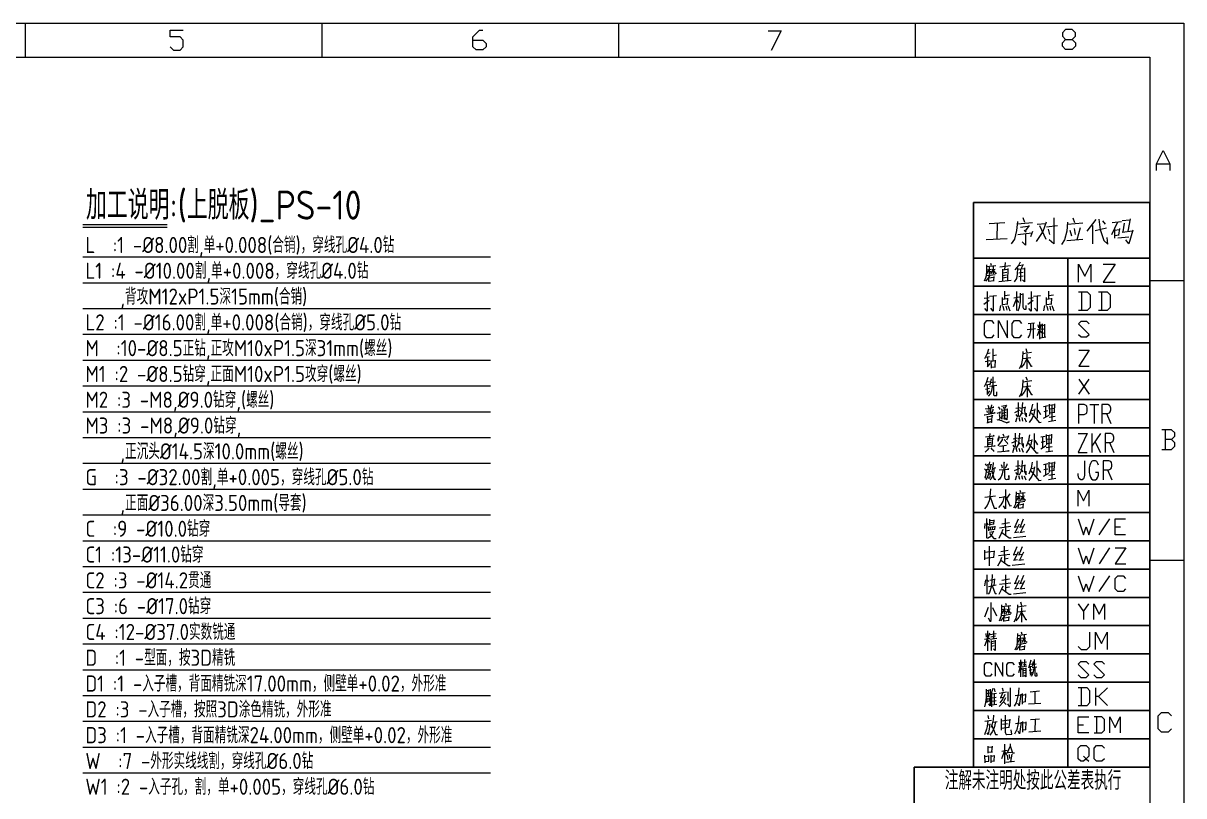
# Model space of a CAD drawing. Header units: millimetres. Extents: x 494 to 18201, y 224 to 11417.
# Drawn here: x 6032 to 7112, y 2687 to 3405 of the extents above; entities that cross this region are included whole.
import ezdxf
from ezdxf.enums import TextEntityAlignment as Align

# ---------------------------------------------------------------- set-up
doc = ezdxf.new("R2010")
doc.units = ezdxf.units.MM
doc.layers.add('DIM', color=7, linetype='Continuous')
doc.styles.add('chinesef_fs', font='txt.shx', dxfattribs={"bigfont": 'gbcbig.shx'})
doc.styles.add('gbenor', font='gbenor.shx', dxfattribs={"bigfont": 'gbcbig.shx'})
doc.styles.add('gbenor_', font='gbenor.shx', dxfattribs={"bigfont": 'gbcbig'})
doc.styles.add('TXT', font='txt.shx', dxfattribs={"width": 0.8, "bigfont": 'ctxt.shx'})

# ---------------------------------------------------------------- blocks, each defined once
blk = doc.blocks.new('*u32')
for p, q in [((0, 0), (0, 101.42)), ((0, 101.42), (31.7, 101.42)), ((31.7, 101.42), (31.7, 0)), ((0, 91.46), (31.7, 91.46)), ((16.96, 91.46), (16.96, 0)), ((0, 86.37), (31.7, 86.37)), ((0, 81.29), (31.7, 81.29)), ((0, 76.21), (31.7, 76.21)), ((0, 71.13), (31.7, 71.13)), ((0, 66.05), (31.7, 66.05)), ((0, 60.97), (31.7, 60.97)), ((0, 55.89), (31.7, 55.89)), ((0, 50.81), (31.7, 50.81)), ((0, 45.73), (31.7, 45.73)), ((0, 40.65), (31.7, 40.65)), ((0, 35.57), (31.7, 35.57)), ((0, 30.49), (31.7, 30.49)), ((0, 25.4), (31.7, 25.4)), ((0, 20.32), (31.7, 20.32)), ((0, 15.24), (31.7, 15.24)), ((0, 10.16), (31.7, 10.16)), ((0, 5.08), (31.7, 5.08)), ((0, 0), (31.7, 0))]:
    blk.add_line(p, q)
at = {"color": 92, "lineweight": 18}
for points in [[(8.84, 98.74), (9.18, 97.9)], [(14.43, 98.69), (14.43, 94.03), (13.61, 94.71)], [(17.84, 98.69), (18.18, 97.85)], [(22, 98.38), (20.37, 96.28)], [(22.55, 98.43), (22.75, 96.54)], [(23.16, 98.11), (23.64, 97.54)], [(26.71, 98.17), (28.07, 98.32)], [(28.14, 98.48), (27.73, 96.28)], [(2.84, 97.64), (5.63, 97.85)], [(4.27, 97.75), (4.2, 94.87)], [(7.88, 98.01), (7.75, 96.39), (7.34, 94.82), (6.79, 93.98)], [(7.88, 97.59), (10.61, 97.85)], [(7.95, 95.71), (10.48, 95.97)], [(9.79, 97.12), (8.43, 96.96)], [(9.11, 96.49), (9.45, 96.18)], [(10, 97.28), (9.32, 96.39)], [(10.61, 96.23), (10.27, 95.29)], [(13.07, 97.9), (12.45, 96.23), (11.29, 94.45)], [(11.43, 97.54), (12.93, 97.64)], [(11.84, 97.28), (13, 94.87)], [(13.14, 97.07), (15.11, 97.28)], [(13.41, 96.65), (13.68, 95.71)], [(16.89, 97.9), (16.75, 96.28), (16.34, 94.71), (15.8, 93.88)], [(16.89, 97.54), (19.62, 97.8)], [(17.3, 96.49), (17.64, 95.45)], [(18.12, 96.75), (18.25, 95.71)], [(18.66, 94.77), (19.21, 96.96)], [(21.39, 97.28), (21.39, 93.98)], [(21.87, 96.39), (23.91, 96.91)], [(22.75, 96.6), (23.44, 94.61), (24.12, 93.93), (24.05, 95.13)], [(25.89, 97.9), (24.8, 95.65)], [(24.94, 97.85), (26.57, 98.01)], [(25.35, 96.75), (25.35, 95.03)], [(25.35, 96.49), (26.23, 96.6)], [(26.23, 96.75), (26.03, 95.55)], [(26.71, 96.13), (28.55, 96.34)], [(27.05, 97.7), (26.85, 96.18)], [(28.62, 96.49), (27.94, 94.03), (27.39, 94.71)], [(2.29, 94.77), (6.04, 94.98)], [(9.32, 95.81), (9.32, 93.77), (8.77, 94.35)], [(16.75, 94.61), (19.62, 94.82)], [(26.16, 95.55), (25.35, 95.45)], [(25.96, 95.08), (27.94, 95.29)], [(2.36, 90.23), (2.32, 88.95), (2.24, 87.99)], [(2.36, 89.91), (4, 90.11)], [(2.84, 89.79), (2.84, 88.51)], [(3.04, 90.55), (3.16, 90.15)], [(3.56, 89.99), (3.56, 88.63)], [(4.71, 89.87), (6.63, 90.11)], [(5.71, 90.66), (5.59, 89.31)], [(8.38, 90.7), (8.06, 90.11), (7.43, 89.31)], [(8.14, 90.11), (8.9, 90.23)], [(8.94, 90.31), (8.54, 89.55)], [(18.9, 87.13), (18.9, 90.38), (19.98, 88.21), (21.06, 90.38), (21.06, 87.13)], [(23.32, 90.37), (25.49, 90.37), (23.32, 87.13), (25.49, 87.13)], [(2.24, 88.03), (1.92, 87.27)], [(2.96, 88.35), (2.56, 87.79), (2.16, 87.31)], [(2.84, 89.43), (2.32, 88.55)], [(2.4, 88.31), (3.92, 88.51)], [(2.48, 89.35), (3.2, 89.47)], [(2.72, 87.87), (3.68, 87.99)], [(2.72, 87.95), (2.72, 87.23)], [(2.84, 89.23), (3.12, 88.99)], [(3.56, 89.39), (3.08, 88.59)], [(3.28, 89.39), (3.88, 89.47)], [(3.56, 89.35), (3.88, 88.75), (4.12, 88.75)], [(3.64, 87.43), (3.72, 88.11)], [(5.19, 89.47), (5.19, 87.31)], [(5.19, 89.31), (6.15, 89.43)], [(5.19, 88.79), (5.99, 88.91)], [(5.19, 88.31), (5.91, 88.43)], [(5.19, 87.87), (5.91, 87.99)], [(6.15, 89.55), (6.11, 87.39)], [(7.91, 89.63), (7.87, 88.55), (7.71, 87.75), (7.31, 87.19)], [(7.91, 89.43), (9.18, 89.59)], [(8.14, 88.79), (8.94, 88.91)], [(8.94, 88.19), (8.14, 88.07)], [(8.5, 87.31), (8.5, 89.47)], [(9.18, 89.67), (9.14, 87.15), (8.78, 87.51)], [(2.72, 87.31), (3.72, 87.43)], [(4.56, 87.23), (6.79, 87.47)], [(1.86, 83.19), (2.82, 83.87)], [(1.94, 84.23), (2.82, 84.35)], [(2.46, 85.46), (2.46, 81.91), (2.06, 82.39)], [(2.9, 84.59), (4.13, 84.71)], [(3.54, 84.59), (3.54, 81.91), (3.1, 82.47)], [(5.17, 84.35), (5.17, 82.95)], [(6.17, 84.15), (5.17, 84.03)], [(5.65, 84.07), (5.65, 85.5)], [(5.65, 84.71), (6.49, 84.83)], [(6.13, 83.23), (6.17, 84.23)], [(7.16, 82.75), (7.8, 84.27)], [(8.24, 84.43), (7.24, 84.27)], [(7.8, 82.03), (7.8, 85.42)], [(8.16, 83.47), (7.8, 84.03)], [(8, 81.95), (8.28, 82.63), (8.44, 83.59), (8.44, 85.14)], [(8.92, 84.95), (8.44, 84.87)], [(9.4, 82.91), (9.4, 82.23), (9.08, 82.23), (8.92, 82.55), (8.92, 85.1)], [(9.76, 83.19), (10.71, 83.87)], [(9.84, 84.23), (10.71, 84.35)], [(10.35, 85.46), (10.35, 81.91), (9.96, 82.39)], [(10.79, 84.59), (12.03, 84.71)], [(11.43, 84.59), (11.43, 81.91), (10.99, 82.47)], [(13.07, 84.35), (13.07, 82.95)], [(14.06, 84.15), (13.07, 84.03)], [(13.55, 84.07), (13.55, 85.5)], [(13.55, 84.71), (14.38, 84.83)], [(14.02, 83.23), (14.06, 84.23)], [(18.85, 82.07), (20.47, 82.07), (21.01, 82.61), (21.01, 84.77), (20.47, 85.31), (18.85, 85.31)], [(19.39, 85.31), (19.39, 82.07)], [(22.49, 82.07), (24.11, 82.07), (24.65, 82.61), (24.65, 84.77), (24.11, 85.31), (22.49, 85.31)], [(23.03, 85.31), (23.03, 82.07)], [(4.85, 82.95), (4.69, 81.95)], [(5.17, 83.11), (6.17, 83.23)], [(5.29, 82.79), (5.45, 82.03)], [(5.81, 82.79), (5.97, 82.07)], [(6.17, 82.91), (6.53, 81.95)], [(12.75, 82.95), (12.59, 81.95)], [(13.07, 83.11), (14.06, 83.23)], [(13.19, 82.79), (13.35, 82.03)], [(13.7, 82.79), (13.86, 82.07)], [(14.06, 82.91), (14.42, 81.95)], [(3.63, 77.63), (3.22, 77.1), (2.38, 77.1), (1.96, 77.63), (1.96, 79.71), (2.38, 80.23), (3.22, 80.23), (3.63, 79.71)], [(4.47, 77.1), (4.47, 80.23), (6.14, 77.1), (6.14, 80.23)], [(8.64, 77.63), (8.22, 77.1), (7.39, 77.1), (6.97, 77.63), (6.97, 79.71), (7.39, 80.23), (8.22, 80.23), (8.64, 79.71)], [(10.27, 79.76), (10.25, 78.45), (10.05, 77.62), (9.75, 77.1)], [(9.83, 79.69), (10.99, 79.83)], [(10.71, 79.76), (10.71, 76.97)], [(11.54, 79.45), (11.68, 78.9)], [(11.87, 79.97), (11.87, 76.9)], [(12.15, 79.52), (11.93, 78.73)], [(12.32, 79.62), (12.32, 77.21)], [(12.32, 79.35), (12.81, 79.45)], [(12.79, 77.28), (12.81, 79.59)], [(18.88, 77.74), (19.35, 77.27), (20.29, 77.27), (20.77, 77.74), (18.88, 79.63), (19.35, 80.11), (20.29, 80.11), (20.77, 79.63)], [(9.67, 78.62), (11.13, 78.8)], [(11.87, 78.62), (11.43, 77.48)], [(11.52, 78.59), (12.23, 78.76)], [(11.87, 78.52), (12.21, 78.04)], [(12.07, 77.14), (13.01, 77.31)], [(12.32, 78.66), (12.65, 78.73)], [(12.32, 77.97), (12.65, 78.04)], [(3.52, 73.01), (3.52, 75.12)], [(9.41, 75.2), (9.61, 74.56)], [(2.69, 75.08), (2.45, 74.28), (1.97, 73.33)], [(2.09, 72.89), (2.93, 73.05)], [(2.13, 73.65), (2.89, 73.77)], [(2.45, 74.28), (3.01, 74.4)], [(2.53, 73.69), (2.53, 71.89), (3.01, 72.49)], [(3.13, 72.93), (3.96, 73.05)], [(3.13, 73.05), (3.17, 71.69)], [(3.52, 73.93), (4.16, 74.04)], [(3.88, 71.93), (3.96, 73.09)], [(8.86, 74.64), (8.78, 73.41), (8.54, 72.21), (8.22, 71.57)], [(10.57, 71.97), (10.45, 71.97), (9.61, 73.41), (9.09, 72.45), (8.58, 71.77)], [(8.86, 74.32), (10.45, 74.52)], [(8.94, 73.41), (10.29, 73.61)], [(9.61, 74.2), (9.61, 71.53)], [(18.92, 74.89), (20.81, 74.89), (18.92, 72.05), (20.81, 72.05)], [(3.17, 71.85), (3.96, 71.93)], [(2.57, 70), (2.26, 69.04), (1.94, 68.32)], [(2.33, 69.2), (2.89, 69.28)], [(3.17, 69.76), (2.93, 68.68)], [(3.05, 69.12), (3.97, 69.24)], [(3.53, 68.52), (3.53, 70.12)], [(8.86, 69.56), (8.78, 68.32), (8.54, 67.12), (8.22, 66.49)], [(8.86, 69.24), (10.46, 69.44)], [(9.42, 70.12), (9.62, 69.48)], [(9.62, 69.12), (9.62, 66.45)], [(18.91, 66.97), (20.81, 69.69)], [(18.91, 69.69), (20.81, 66.97)], [(2.14, 67.92), (2.89, 68.08)], [(2.85, 68.72), (2.26, 68.64)], [(2.45, 66.93), (2.93, 67.6)], [(2.53, 67.08), (2.53, 68.64)], [(3.33, 68.4), (3.21, 67.6), (3.05, 67.12), (2.65, 66.61)], [(4.17, 68.56), (2.89, 68.4)], [(3.61, 68.44), (3.61, 66.85), (3.73, 66.73), (4.21, 66.77), (4.17, 67.4)], [(10.58, 66.89), (10.46, 66.89), (9.62, 68.32), (9.1, 67.36), (8.58, 66.69)], [(8.94, 68.32), (10.3, 68.52)], [(2.56, 65.04), (2.69, 64.69), (2.71, 64.47)], [(3.22, 65.1), (3.24, 64.96), (3.11, 64.53)], [(4.44, 64.74), (4.65, 64.42), (4.7, 64.23)], [(5.06, 64.85), (5.93, 64.99), (5.91, 65.04), (5.57, 64.39), (5.35, 64.61), (5.59, 64.37), (5.63, 64.26)], [(8.03, 65.5), (8.03, 63.19), (7.99, 62.95), (7.67, 63.35)], [(8.79, 65.5), (8.71, 64.19), (8.55, 63.47), (8.23, 62.87)], [(8.47, 64.5), (9.26, 64.66)], [(9.26, 64.74), (9.19, 64.19), (9.23, 63.47), (9.5, 62.91), (9.5, 63.59)], [(10.58, 65.18), (10.38, 64.15), (9.98, 63.07)], [(11.42, 65.42), (11.42, 62.67)], [(12.61, 64.78), (13.41, 64.94)], [(13.01, 62.91), (13.01, 64.86)], [(13.57, 65.22), (13.65, 63.35)], [(13.61, 65.02), (14.53, 65.14)], [(14.09, 65.06), (14.09, 62.27)], [(14.57, 65.26), (14.49, 63.75)], [(18.85, 63.34), (19.88, 63.34), (20.22, 63.51), (20.34, 63.67), (20.45, 64), (20.45, 64.49), (20.34, 64.82), (20.22, 64.98), (19.88, 65.15), (18.85, 65.15), (18.85, 61.71)], [(20.91, 65.15), (22.51, 65.15)], [(21.71, 65.15), (21.71, 61.71)], [(23.09, 63.51), (24.12, 63.51), (24.46, 63.67), (24.58, 63.84), (24.69, 64.16), (24.69, 64.49), (24.58, 64.82), (24.46, 64.98), (24.12, 65.15), (23.09, 65.15), (23.09, 61.71)], [(1.94, 63.31), (1.99, 63.31), (2.05, 63.31), (3.87, 63.66), (3.77, 63.66), (3.6, 63.58)], [(2.14, 64.39), (2.22, 64.34), (2.24, 64.34), (3.02, 64.45), (3.66, 64.64), (3.58, 64.64), (3.43, 64.56)], [(2.31, 64.07), (2.45, 63.8), (2.48, 63.69)], [(2.43, 63.07), (2.43, 63.04), (2.47, 62.88), (2.5, 62.42), (2.52, 61.79), (2.5, 61.93), (3.17, 62.09), (3.26, 61.9), (3.28, 62.01), (3.3, 62.17), (3.34, 63.23), (3.39, 63.12), (3.34, 63.04), (2.47, 62.85)], [(2.52, 62.42), (3.11, 62.58)], [(2.73, 64.42), (2.73, 63.44)], [(3.07, 64.42), (3.05, 63.5)], [(3.45, 64.31), (3.47, 64.12), (3.26, 63.55)], [(4.25, 63.61), (4.85, 63.77), (4.8, 63.82), (4.74, 63.66), (4.65, 63.42), (4.63, 63.31), (4.65, 63.17), (4.7, 63.01), (4.72, 62.82), (4.66, 62.55), (4.63, 62.39)], [(5.04, 64.37), (5.1, 64.07), (5.1, 62.85), (5.1, 62.5), (5.06, 62.69), (5.1, 62.96)], [(5.1, 64.09), (5.44, 64.15), (5.78, 64.2), (6.1, 64.23), (6.07, 64.34), (6.05, 63.5), (6.03, 62.98), (6.01, 62.55), (5.99, 62.36), (5.76, 62.69)], [(5.25, 63.61), (5.86, 63.74)], [(5.25, 63.12), (5.9, 63.28)], [(5.54, 64.12), (5.54, 63.44), (5.55, 62.79), (5.55, 62.77), (5.55, 62.42), (5.52, 62.6), (5.55, 62.93)], [(7.43, 63.71), (8.35, 64.15)], [(7.79, 62.75), (7.55, 61.95)], [(7.63, 64.46), (8.39, 64.62)], [(8.15, 62.83), (8.31, 62.15)], [(8.47, 63.99), (8.91, 63.47)], [(8.67, 62.79), (8.83, 62.15)], [(9.15, 62.75), (9.46, 62.03)], [(11.02, 64.35), (10.82, 63.43), (10.54, 62.71), (9.98, 61.91)], [(10.34, 63.67), (11.78, 61.91), (12.18, 61.95)], [(10.38, 64.07), (10.98, 64.19)], [(11.54, 64.15), (12.06, 63.35)], [(12.61, 62.67), (13.57, 63.23)], [(12.69, 63.87), (13.37, 64.03)], [(13.57, 62.87), (14.65, 63.07)], [(13.65, 63.63), (14.61, 63.75)], [(13.77, 64.38), (14.37, 64.46)], [(23.89, 63.51), (24.69, 61.71)], [(4.23, 62.39), (4.38, 62.42), (4.55, 62.39), (4.8, 62.31), (5.04, 62.25), (5.4, 62.09), (5.73, 61.95), (5.97, 61.82), (6.41, 62.01), (5.97, 61.87), (5.76, 61.93)], [(13.49, 62.11), (14.81, 62.31)], [(2.15, 59.35), (3.72, 59.51), (3.66, 59.54), (3.55, 59.51)], [(2.49, 59.1), (2.51, 58.89), (2.51, 57.53)], [(2.51, 58.94), (3.47, 59.1), (3.41, 59.13), (3.32, 57.61)], [(3.19, 58.7), (2.52, 58.59)], [(2.96, 59.94), (2.96, 59.81), (2.83, 58.97)], [(5.18, 59.05), (5.14, 58.78), (4.93, 58.43), (4.7, 58.13), (4.51, 57.91), (4.36, 57.72)], [(4.53, 59.48), (4.53, 59.29), (4.51, 59.1), (4.48, 58.83), (4.42, 58.59), (4.38, 58.54), (4.42, 58.67), (4.46, 58.86), (4.51, 59.13)], [(4.53, 59.16), (6.33, 59.4), (6.26, 59.48), (6.22, 59.32), (5.95, 58.75)], [(5.29, 59.86), (5.42, 59.59), (5.44, 59.46), (5.39, 59.67)], [(5.54, 58.83), (6.03, 58.26), (6.12, 58.02)], [(6.9, 58.23), (7.82, 58.67)], [(7.1, 58.99), (7.86, 59.15)], [(7.48, 59.97), (7.48, 57.65), (7.44, 57.41), (7.13, 57.81)], [(8.24, 59.97), (8.16, 58.65), (8, 57.93), (7.68, 57.33)], [(7.94, 59.03), (8.74, 59.19)], [(7.94, 58.51), (8.38, 57.99)], [(8.74, 59.27), (8.66, 58.71), (8.7, 57.99), (8.98, 57.43), (8.98, 58.11)], [(10.05, 59.71), (9.86, 58.67), (9.46, 57.59)], [(10.49, 58.87), (10.29, 57.95), (10.01, 57.23), (9.46, 56.43)], [(9.86, 58.59), (10.45, 58.71)], [(10.89, 59.95), (10.89, 57.19)], [(11.01, 58.67), (11.53, 57.87)], [(12.09, 59.31), (12.89, 59.47)], [(12.17, 58.39), (12.85, 58.55)], [(12.49, 57.43), (12.49, 59.39)], [(13.05, 59.75), (13.13, 57.87)], [(13.09, 59.55), (14, 59.67)], [(13.25, 58.91), (13.84, 58.99)], [(13.56, 59.59), (13.56, 56.79)], [(14.04, 59.79), (13.96, 58.27)], [(18.83, 59.94), (20.44, 59.94), (18.83, 56.5), (20.44, 56.5)], [(21.24, 59.94), (21.24, 56.5)], [(22.84, 59.94), (21.24, 57.64)], [(21.81, 58.46), (22.84, 56.5)], [(23.64, 58.3), (24.68, 58.3), (25.02, 58.46), (25.13, 58.63), (25.25, 58.95), (25.25, 59.28), (25.13, 59.61), (25.02, 59.77), (24.68, 59.94), (23.64, 59.94), (23.64, 56.5)], [(1.99, 57.51), (3.89, 57.7), (3.83, 57.72), (3.7, 57.67)], [(2.73, 57.37), (2.71, 57.26), (2.69, 57.24), (2.47, 56.96), (2.3, 56.77), (2.11, 56.59)], [(3.17, 57.99), (2.51, 57.89)], [(2.52, 58.21), (3.17, 58.35)], [(3.13, 57.34), (3.32, 57.13), (3.47, 56.99), (3.57, 56.86), (3.62, 56.72)], [(4.32, 56.64), (6.39, 56.8), (6.3, 56.83), (5.97, 56.77)], [(4.7, 57.67), (5.94, 57.83)], [(5.29, 57.72), (5.33, 57.53), (5.33, 56.75)], [(7.26, 57.27), (7.02, 56.47)], [(7.62, 57.35), (7.78, 56.67)], [(8.14, 57.31), (8.3, 56.67)], [(8.62, 57.27), (8.94, 56.55)], [(9.82, 58.19), (11.25, 56.43), (11.65, 56.47)], [(12.09, 57.19), (13.05, 57.75)], [(12.97, 56.63), (14.28, 56.83)], [(13.05, 57.39), (14.12, 57.59)], [(13.13, 58.15), (14.08, 58.27)], [(24.45, 58.3), (25.25, 56.5)], [(2.07, 54.48), (2.22, 54.29), (2.3, 54.24), (2.31, 54.1)], [(2.54, 54.46), (2.6, 54.27), (2.6, 53.83), (2.6, 53.34), (2.6, 53.48), (3.11, 53.59), (3.07, 53.59), (3.17, 54.4), (3.19, 54.32), (2.62, 54.21)], [(2.88, 54.83), (2.88, 54.75), (2.77, 54.27)], [(3.51, 54.73), (3.53, 54.59), (3.51, 54.48), (3.41, 53.81), (3.34, 53.48), (3.28, 53.21), (3.22, 53.02), (3.2, 52.94)], [(4.95, 54.37), (5.1, 54.05), (5.12, 53.91), (5.14, 53.75)], [(5.46, 54.86), (5.52, 54.73), (5.5, 54.78), (5.48, 54.67), (5.46, 53.45)], [(5.97, 54.48), (5.97, 54.32), (5.71, 53.64)], [(7.99, 55.08), (7.99, 52.76), (7.95, 52.53), (7.63, 52.92)], [(8.75, 55.08), (8.67, 53.76), (8.51, 53.04), (8.19, 52.45)], [(8.43, 54.08), (9.22, 54.24)], [(9.22, 54.32), (9.14, 53.76), (9.18, 53.04), (9.46, 52.49), (9.46, 53.16)], [(10.54, 54.76), (10.34, 53.72), (9.94, 52.64)], [(11.38, 55), (11.38, 52.25)], [(12.57, 54.36), (13.37, 54.52)], [(12.97, 52.49), (12.97, 54.44)], [(13.53, 54.8), (13.61, 52.92)], [(13.57, 54.6), (14.49, 54.72)], [(14.05, 54.64), (14.05, 51.85)], [(14.53, 54.84), (14.45, 53.32)], [(19.97, 55.04), (19.97, 52.42), (19.85, 51.93), (19.74, 51.76), (19.51, 51.6), (19.28, 51.6), (19.05, 51.76), (18.93, 51.93), (18.82, 52.42), (18.82, 52.75)], [(22.49, 54.22), (22.37, 54.55), (22.14, 54.88), (21.91, 55.04), (21.46, 55.04), (21.23, 54.88), (21, 54.55), (20.88, 54.22), (20.77, 53.73), (20.77, 52.91), (20.88, 52.42), (21, 52.09), (21.23, 51.76), (21.46, 51.6), (21.91, 51.6), (22.14, 51.76), (22.37, 52.09), (22.49, 52.42), (22.49, 52.91), (21.91, 52.91)], [(23.29, 53.4), (24.32, 53.4), (24.66, 53.57), (24.78, 53.73), (24.89, 54.06), (24.89, 54.38), (24.78, 54.71), (24.66, 54.88), (24.32, 55.04), (23.29, 55.04), (23.29, 51.6)], [(1.97, 52.18), (2.14, 51.91), (2.39, 53.53)], [(1.99, 53.59), (2.12, 53.45), (2.16, 53.37), (2.18, 53.29)], [(2.73, 52.99), (2.75, 52.86), (2.73, 52.86), (2.64, 52.48), (2.52, 52.15), (2.39, 51.91), (2.3, 51.75), (2.2, 51.64)], [(2.45, 52.97), (3.11, 53.13)], [(2.62, 53.86), (2.96, 53.94)], [(2.69, 52.61), (2.73, 52.61), (3.09, 52.72), (3.05, 52.78), (3, 52.51), (2.94, 52.18), (2.9, 51.99), (2.84, 51.88), (2.81, 51.83), (2.66, 52.02), (2.83, 51.85)], [(2.81, 53.34), (2.84, 53.24), (2.83, 53.07)], [(3.66, 53.59), (3.68, 53.51), (3.64, 53.16), (3.58, 52.88), (3.51, 52.61), (3.43, 52.37), (3.34, 52.13), (3.2, 51.88), (3.07, 51.69), (2.94, 51.58)], [(3.32, 53.26), (3.49, 52.48), (3.72, 51.75), (4.02, 51.69), (3.72, 51.8), (3.64, 51.99)], [(3.39, 53.59), (3.94, 53.75), (3.87, 53.78), (3.72, 53.7)], [(5.25, 53.4), (5.25, 53.29), (5.14, 52.69), (5.02, 52.32), (4.91, 52.1), (4.78, 51.91), (4.65, 51.75), (4.42, 51.56)], [(4.61, 53.4), (6.33, 53.51), (6.26, 53.56), (6.09, 53.51)], [(5.59, 53.37), (5.59, 53.13), (5.59, 52.1), (5.61, 51.85), (5.67, 51.77), (5.78, 51.72), (5.91, 51.69), (6.14, 51.72), (6.39, 51.75), (6.33, 52.37), (6.35, 51.75)], [(7.39, 53.28), (8.31, 53.72)], [(7.75, 52.33), (7.51, 51.53)], [(7.59, 54.04), (8.35, 54.2)], [(8.11, 52.41), (8.27, 51.73)], [(8.43, 53.56), (8.87, 53.04)], [(8.63, 52.37), (8.79, 51.73)], [(9.1, 52.33), (9.42, 51.61)], [(10.98, 53.92), (10.78, 53), (10.5, 52.29), (9.94, 51.49)], [(10.3, 53.24), (11.74, 51.49), (12.14, 51.53)], [(10.34, 53.64), (10.94, 53.76)], [(11.5, 53.72), (12.02, 52.92)], [(12.57, 52.25), (13.53, 52.8)], [(12.65, 53.44), (13.33, 53.6)], [(13.53, 52.45), (14.61, 52.64)], [(13.61, 53.2), (14.57, 53.32)], [(13.73, 53.96), (14.33, 54.04)], [(24.09, 53.4), (24.89, 51.6)], [(13.45, 51.69), (14.77, 51.89)], [(3.03, 49.97), (2.95, 48.54), (2.79, 47.82), (2.47, 47.02), (1.95, 46.38)], [(3.98, 48.66), (2.03, 48.42)], [(2.99, 48.54), (3.7, 46.54), (4.18, 46.54)], [(5.54, 48.66), (5.26, 47.7), (4.9, 47.1), (4.5, 46.62)], [(4.62, 48.42), (5.5, 48.54)], [(5.74, 49.89), (5.74, 46.38), (5.42, 46.94)], [(5.74, 48.66), (6.5, 46.94), (6.85, 46.98)], [(6.5, 49.1), (5.94, 48.26)], [(7.65, 49.46), (7.61, 48.18), (7.53, 47.22)], [(8.13, 48.66), (7.61, 47.78)], [(7.65, 49.14), (9.29, 49.34)], [(7.77, 48.58), (8.49, 48.7)], [(8.13, 49.02), (8.13, 47.74)], [(8.13, 48.46), (8.41, 48.22)], [(8.33, 49.77), (8.45, 49.38)], [(8.85, 48.62), (8.37, 47.82)], [(8.57, 48.62), (9.17, 48.7)], [(8.85, 49.22), (8.85, 47.86)], [(8.85, 48.58), (9.17, 47.98), (9.41, 47.98)], [(18.83, 46.89), (18.83, 49.73), (19.77, 47.84), (20.72, 49.73), (20.72, 46.89)], [(7.53, 47.26), (7.21, 46.5)], [(8.25, 47.58), (7.85, 47.02), (7.45, 46.54)], [(7.69, 47.54), (9.21, 47.74)], [(8.01, 47.1), (8.97, 47.22)], [(8.01, 47.18), (8.01, 46.46)], [(8.01, 46.54), (9.01, 46.66)], [(8.93, 46.66), (9.01, 47.34)], [(2.33, 44.64), (2.33, 41.13)], [(2.33, 43.89), (2.61, 43.49)], [(2.85, 44.52), (2.85, 43.41)], [(2.85, 44.28), (3.61, 44.36)], [(2.85, 43.89), (3.41, 43.97)], [(3.65, 44.44), (3.57, 43.61)], [(5.09, 43.69), (6.44, 43.93)], [(5.72, 44.68), (5.72, 43.13)], [(8, 44.52), (7.4, 43.13)], [(8.95, 44.52), (8.36, 43.13)], [(18.83, 44.58), (19.77, 41.74), (20.25, 43.16), (20.72, 41.74), (21.67, 44.58)], [(22.61, 41.74), (24.5, 44.58)], [(27.34, 41.74), (25.45, 41.74), (25.45, 44.58), (27.34, 44.58)], [(2.05, 43.73), (1.97, 42.85)], [(3.61, 42.37), (3.09, 41.45), (2.53, 41.05)], [(2.73, 42.45), (2.69, 43.21)], [(2.69, 43.09), (3.77, 43.21)], [(3.81, 42.65), (2.73, 42.53)], [(3.65, 43.61), (2.85, 43.53)], [(2.85, 42.21), (3.57, 42.29)], [(2.85, 41.97), (3.65, 41.09), (4.05, 41.09)], [(3.05, 42.61), (3.05, 43.13)], [(3.41, 43.13), (3.37, 42.65)], [(3.81, 43.29), (3.77, 42.65)], [(5.25, 42.65), (4.97, 41.93), (4.53, 41.09)], [(4.69, 42.97), (6.72, 43.25)], [(5.09, 42.13), (6.4, 41.17), (6.76, 41.17)], [(5.76, 43.05), (5.76, 41.69)], [(5.76, 42.41), (6.44, 42.53)], [(7.32, 43.09), (7.96, 43.21)], [(7.36, 42.13), (8.12, 42.25)], [(8.2, 43.65), (7.48, 42.17)], [(8.28, 43.09), (8.91, 43.21)], [(8.32, 42.13), (9.19, 42.29)], [(9.15, 43.61), (8.44, 42.17)], [(25.45, 43.16), (26.39, 43.16)], [(2.82, 39.7), (2.82, 36.15)], [(5.53, 39.7), (5.53, 38.15)], [(7.16, 41.25), (9.39, 41.49)], [(1.98, 38.98), (1.98, 37.23)], [(1.98, 38.58), (3.66, 38.78)], [(3.66, 37.67), (1.98, 37.47)], [(3.7, 38.86), (3.58, 37.67)], [(5.05, 37.67), (4.77, 36.95), (4.33, 36.11)], [(4.49, 37.99), (6.53, 38.27)], [(4.89, 38.7), (6.25, 38.94)], [(5.57, 38.07), (5.57, 36.71)], [(5.57, 37.43), (6.25, 37.55)], [(7.13, 38.11), (7.76, 38.23)], [(7.8, 39.54), (7.21, 38.15)], [(8, 38.66), (7.29, 37.19)], [(8.08, 38.11), (8.72, 38.23)], [(8.76, 39.54), (8.16, 38.15)], [(8.96, 38.62), (8.24, 37.19)], [(18.84, 39.37), (19.79, 36.53), (20.26, 37.95), (20.73, 36.53), (21.68, 39.37)], [(22.63, 36.53), (24.52, 39.37)], [(25.46, 39.37), (27.35, 39.37), (25.46, 36.53), (27.35, 36.53)], [(4.89, 37.15), (6.21, 36.19), (6.57, 36.19)], [(6.97, 36.27), (9.2, 36.51)], [(7.17, 37.15), (7.92, 37.27)], [(8.12, 37.15), (9, 37.31)], [(2.15, 33.64), (1.95, 32.56)], [(2.39, 34.56), (2.39, 31.05)], [(2.75, 33.36), (2.39, 33.72)], [(3.35, 34.6), (3.31, 33.28), (3.19, 32.32), (2.87, 31.37), (2.63, 31.05)], [(3.82, 33.68), (2.91, 33.52)], [(3.7, 32.64), (3.82, 33.8)], [(5.1, 33.56), (6.46, 33.8)], [(5.74, 34.56), (5.74, 33)], [(8.01, 34.4), (7.41, 33)], [(8.21, 33.52), (7.49, 32.05)], [(8.97, 34.4), (8.37, 33)], [(9.17, 33.48), (8.45, 32.05)], [(18.83, 34.35), (19.78, 31.51), (20.25, 32.93), (20.72, 31.51), (21.67, 34.35)], [(22.61, 31.51), (24.5, 34.35)], [(27.34, 31.99), (26.87, 31.51), (25.92, 31.51), (25.45, 31.99), (25.45, 33.88), (25.92, 34.35), (26.87, 34.35), (27.34, 33.88)], [(2.67, 32.44), (4.1, 32.72)], [(3.35, 32.56), (3.9, 31.17), (4.14, 31.17)], [(5.26, 32.52), (4.98, 31.81), (4.54, 30.97)], [(4.7, 32.84), (6.73, 33.12)], [(5.1, 32.01), (6.42, 31.05), (6.77, 31.05)], [(5.78, 32.92), (5.78, 31.57)], [(5.78, 32.28), (6.46, 32.4)], [(7.17, 31.13), (9.41, 31.37)], [(7.33, 32.96), (7.97, 33.08)], [(7.37, 32.01), (8.13, 32.12)], [(8.29, 32.96), (8.93, 33.08)], [(8.33, 32.01), (9.21, 32.16)], [(3.11, 29.59), (3.11, 26.48), (3.07, 26.08), (2.67, 26.72)], [(5.74, 29.47), (5.86, 29.08)], [(8.45, 29.67), (8.65, 29.04)], [(18.81, 29.34), (19.76, 27.92), (19.76, 26.5)], [(19.76, 27.92), (20.7, 29.34)], [(21.65, 26.5), (21.65, 29.34), (22.59, 27.45), (23.54, 29.34), (23.54, 26.5)], [(2.63, 28.64), (1.95, 26.92)], [(3.43, 28.64), (4.11, 27.16)], [(5.66, 27.28), (5.26, 26.72), (4.86, 26.24)], [(5.06, 29.16), (5.02, 27.88), (4.94, 26.92)], [(5.54, 28.36), (5.02, 27.48)], [(5.06, 28.84), (6.7, 29.04)], [(5.1, 27.24), (6.62, 27.44)], [(5.18, 28.28), (5.9, 28.4)], [(5.54, 28.72), (5.54, 27.44)], [(5.54, 28.16), (5.82, 27.92)], [(6.26, 28.32), (5.78, 27.52)], [(5.98, 28.32), (6.58, 28.4)], [(6.26, 28.92), (6.26, 27.56)], [(6.26, 28.28), (6.58, 27.68), (6.82, 27.68)], [(7.9, 29.12), (7.82, 27.88), (7.58, 26.68), (7.26, 26.04)], [(9.61, 26.44), (9.49, 26.44), (8.65, 27.88), (8.14, 26.92), (7.62, 26.24)], [(7.9, 28.8), (9.49, 29)], [(7.98, 27.88), (9.33, 28.08)], [(8.65, 28.68), (8.65, 26)], [(4.94, 26.96), (4.63, 26.2)], [(5.42, 26.8), (6.38, 26.92)], [(5.42, 26.88), (5.42, 26.16)], [(5.42, 26.24), (6.42, 26.36)], [(6.34, 26.36), (6.42, 27.04)], [(1.97, 22.97), (2.93, 23.17)], [(2.45, 22.97), (1.97, 21.74)], [(2.21, 23.97), (2.29, 23.33)], [(2.53, 24.45), (2.53, 20.9)], [(2.89, 24.05), (2.65, 23.21)], [(2.93, 22.97), (4.21, 23.17)], [(3.01, 23.81), (4.05, 24.01)], [(3.13, 23.41), (3.97, 23.57)], [(3.57, 24.49), (3.57, 23.13)], [(7.89, 23.97), (7.85, 22.7), (7.77, 21.74)], [(8.36, 23.17), (7.85, 22.3)], [(7.89, 23.65), (9.52, 23.85)], [(8.01, 23.09), (8.72, 23.21)], [(8.36, 23.53), (8.36, 22.26)], [(8.36, 22.97), (8.64, 22.74)], [(8.56, 24.29), (8.68, 23.89)], [(9.08, 23.13), (8.6, 22.34)], [(8.8, 23.13), (9.4, 23.21)], [(9.08, 23.73), (9.08, 22.38)], [(9.08, 23.09), (9.4, 22.5), (9.64, 22.5)], [(18.82, 21.65), (19.35, 21.13), (20.39, 21.13), (20.91, 21.65), (20.91, 24.26)], [(21.95, 21.13), (21.95, 24.26), (22.99, 22.18), (24.04, 24.26), (24.04, 21.13)], [(2.61, 22.86), (2.89, 22.42)], [(3.17, 22.74), (3.17, 20.94)], [(3.17, 22.58), (3.89, 22.7)], [(3.17, 22.22), (3.73, 22.3)], [(3.17, 21.74), (3.73, 21.82)], [(3.89, 22.82), (3.89, 20.94), (3.57, 21.26)], [(7.77, 21.78), (7.45, 21.02)], [(8.48, 22.1), (8.09, 21.54), (7.69, 21.06)], [(7.93, 22.06), (9.44, 22.26)], [(8.24, 21.62), (9.2, 21.74)], [(8.24, 21.7), (8.24, 20.98)], [(8.24, 21.06), (9.24, 21.18)], [(9.16, 21.18), (9.24, 21.86)], [(3.3, 16.72), (2.97, 16.3), (2.3, 16.3), (1.97, 16.72), (1.97, 18.39), (2.3, 18.81), (2.97, 18.81), (3.3, 18.39)], [(3.97, 16.3), (3.97, 18.81), (5.3, 16.3), (5.3, 18.81)], [(7.31, 16.72), (6.97, 16.3), (6.31, 16.3), (5.97, 16.72), (5.97, 18.39), (6.31, 18.81), (6.97, 18.81), (7.31, 18.39)], [(8.23, 18.85), (8.28, 18.3)], [(8.45, 19.26), (8.45, 16.19)], [(8.7, 18.92), (8.53, 18.19)], [(8.78, 18.71), (9.5, 18.88)], [(9.17, 19.3), (9.17, 18.12)], [(10.3, 19.19), (10.08, 18.36), (9.86, 17.74)], [(10.71, 18.99), (10.55, 18.05)], [(10.96, 17.92), (10.96, 19.3)], [(18.82, 16.58), (19.29, 16.11), (20.23, 16.11), (20.71, 16.58), (18.82, 18.48), (19.29, 18.95), (20.23, 18.95), (20.71, 18.48)], [(21.65, 16.58), (22.13, 16.11), (23.07, 16.11), (23.54, 16.58), (21.65, 18.48), (22.13, 18.95), (23.07, 18.95), (23.54, 18.48)], [(8.06, 17.98), (8.73, 18.16)], [(8.4, 17.98), (8.06, 16.91)], [(8.51, 17.88), (8.7, 17.5)], [(8.73, 17.98), (9.61, 18.16)], [(8.86, 18.36), (9.44, 18.5)], [(8.89, 17.78), (8.89, 16.22)], [(8.89, 17.64), (9.39, 17.74)], [(8.89, 17.33), (9.28, 17.4)], [(8.89, 16.91), (9.28, 16.98)], [(9.39, 17.85), (9.39, 16.22), (9.17, 16.5)], [(10, 17.4), (10.52, 17.54)], [(10.49, 18.09), (10.08, 18.02)], [(10.13, 18.5), (10.52, 18.57)], [(10.22, 16.53), (10.55, 17.12)], [(10.27, 16.67), (10.27, 18.02)], [(10.82, 17.81), (10.74, 17.12), (10.63, 16.71), (10.35, 16.26)], [(11.4, 17.95), (10.52, 17.81)], [(10.63, 18.43), (11.27, 18.54)], [(11.02, 17.85), (11.02, 16.47), (11.1, 16.36), (11.43, 16.4), (11.4, 16.95)], [(2.27, 14.01), (2.27, 12.54), (2.15, 11.58), (1.99, 10.82)], [(2.27, 13.73), (2.99, 13.85)], [(2.91, 13.25), (2.31, 13.13)], [(2.39, 12.66), (2.87, 12.74)], [(2.63, 13.77), (2.63, 12.7)], [(2.99, 13.97), (2.99, 10.98), (2.75, 11.38)], [(3.46, 14.13), (3.03, 12.93)], [(3.22, 13.49), (3.22, 10.82)], [(3.3, 13.13), (4.14, 13.25)], [(3.38, 12.46), (4.06, 12.58)], [(3.7, 14.13), (3.82, 13.53)], [(3.74, 13.17), (3.74, 11.26)], [(4.62, 13.29), (5.94, 13.49)], [(5.62, 13.01), (5.26, 12.26), (4.74, 11.54)], [(4.78, 12.42), (5.34, 12.54)], [(5.3, 13.37), (4.86, 12.46)], [(5.18, 14.21), (5.34, 13.61)], [(6.57, 14.25), (6.57, 11.14), (6.53, 10.82), (6.18, 11.38)], [(6.18, 13.49), (6.18, 11.86)], [(7.49, 12.86), (8.49, 12.97)], [(7.97, 12.82), (7.69, 11.54)], [(8.53, 13.09), (8.21, 10.98), (7.97, 11.46)], [(8.13, 14.21), (8.01, 12.78)], [(8.77, 13.21), (8.77, 11.3)], [(8.77, 12.93), (9.33, 13.01)], [(9.37, 13.13), (9.29, 11.7)], [(10.2, 13.53), (11.84, 13.69)], [(11.04, 13.61), (11, 11.42)], [(18.84, 11.08), (20.41, 11.08), (20.93, 11.6), (20.93, 13.69), (20.41, 14.21), (18.84, 14.21)], [(19.37, 14.21), (19.37, 11.08)], [(21.97, 11.08), (21.97, 14.21)], [(24.06, 14.21), (22.49, 12.65), (21.97, 12.65)], [(22.49, 12.65), (24.06, 11.08)], [(2.39, 12.42), (2.39, 11.58)], [(2.39, 12.26), (2.83, 12.34)], [(2.87, 11.82), (2.39, 11.74)], [(2.83, 12.42), (2.79, 11.82)], [(3.27, 11.18), (4.22, 11.3)], [(3.38, 11.86), (4.06, 11.94)], [(5.74, 12.46), (5.42, 11.74), (4.62, 10.86)], [(5.42, 11.7), (5.86, 11.22)], [(7.65, 11.54), (7.33, 10.94)], [(9.37, 11.7), (8.77, 11.62)], [(9.88, 11.34), (12.08, 11.5)], [(2.03, 8.24), (3.22, 8.4)], [(2.59, 9.28), (2.7, 8.64)], [(3.62, 9.32), (3.54, 8.48), (3.38, 7.76), (3.18, 7.13)], [(4.98, 8.68), (4.98, 6.61)], [(4.98, 8.32), (6.49, 8.48)], [(5.7, 9.32), (5.7, 6.25), (5.74, 6.09), (5.82, 5.97), (6.01, 5.85), (6.89, 5.89), (6.77, 6.69)], [(6.53, 8.6), (6.33, 7.09)], [(8.17, 9.2), (8.05, 7.76)], [(10.24, 8.52), (11.88, 8.68)], [(11.08, 8.6), (11.04, 6.41)], [(20.71, 6.16), (18.82, 6.16), (18.82, 9), (20.71, 9)], [(21.66, 6.16), (23.08, 6.16), (23.55, 6.63), (23.55, 8.53), (23.08, 9), (21.66, 9)], [(22.13, 9), (22.13, 6.16)], [(24.49, 6.16), (24.49, 9), (25.44, 7.11), (26.38, 9), (26.38, 6.16)], [(2.59, 8.32), (2.47, 7.29), (2.35, 6.81), (1.99, 5.81)], [(2.94, 7.76), (2.82, 6.81), (2.66, 5.85), (2.43, 6.17)], [(2.51, 7.57), (2.94, 7.65)], [(3.94, 8.12), (3.7, 7.05), (3.38, 6.33), (2.94, 5.73)], [(3.3, 7.49), (3.94, 5.85), (4.3, 5.85)], [(3.46, 8.04), (4.26, 8.2)], [(6.41, 7.09), (4.98, 6.93)], [(5.22, 7.68), (6.13, 7.8)], [(7.69, 6.53), (7.37, 5.93)], [(7.53, 7.84), (8.53, 7.96)], [(8.01, 7.8), (7.73, 6.53)], [(8.57, 8.08), (8.25, 5.97), (8.01, 6.45)], [(8.81, 8.2), (8.81, 6.29)], [(8.81, 7.92), (9.36, 8)], [(9.4, 6.69), (8.81, 6.61)], [(9.4, 8.12), (9.32, 6.69)], [(9.92, 6.33), (12.12, 6.49)], [(18.82, 7.58), (19.77, 7.58)], [(2.08, 0.76), (2.04, 2.12)], [(2.56, 3.76), (2.56, 2.52)], [(2.56, 3.56), (3.36, 3.64)], [(2.56, 2.68), (3.4, 2.76)], [(3.12, 2.12), (3.12, 0.76)], [(3.32, 2.76), (3.4, 3.76)], [(5.6, 2.92), (5.04, 1.48)], [(5.12, 2.84), (6.08, 3)], [(5.6, 4.12), (5.6, 0.56)], [(5.6, 2.72), (5.92, 2.2)], [(6.56, 3.76), (6, 2.44)], [(6.04, 2.12), (6.16, 1.28)], [(6.24, 2.6), (6.8, 2.68)], [(6.4, 2.28), (6.48, 1.56)], [(6.56, 4.16), (6.56, 3.8), (7.03, 2.56), (7.35, 2.56)], [(6.91, 2.32), (6.64, 1)], [(19.77, 1.97), (20.24, 1.5), (19.77, 1.03), (19.3, 1.03), (18.82, 1.5), (18.82, 3.39), (19.3, 3.87), (20.24, 3.87), (20.71, 3.39), (20.71, 1.97), (20.24, 1.5), (20.71, 1.03)], [(23.55, 1.5), (23.08, 1.03), (22.13, 1.03), (21.66, 1.5), (21.66, 3.39), (22.13, 3.87), (23.08, 3.87), (23.55, 3.39)], [(2.08, 1.92), (2.72, 2)], [(2.08, 1), (2.76, 1.08)], [(2.72, 2.08), (2.68, 1.08)], [(3.76, 2), (3.16, 1.92)], [(3.16, 1.04), (3.8, 1.12)], [(3.72, 1.12), (3.8, 2.08)], [(5.84, 0.88), (7.35, 1.04)]]:
    blk.add_lwpolyline(points, dxfattribs=at)
blk = doc.blocks.new('U9')
at = {"color": 254, "lineweight": 18}
for p, q in [((-1705.29, 0), (0, 0)), ((-852.65, 0), (-852.65, -24.96)), ((-634.29, 0), (-634.29, -24.96)), ((-415.93, 0), (-415.93, -24.96)), ((-197.56, 0), (-197.56, -24.96)), ((0, 0), (0, -1202.02)), ((-1680.34, -24.96), (-24.96, -24.96)), ((-24.96, -24.96), (-24.96, -1177.07)), ((-24.96, -189.25), (0, -189.25)), ((-24.96, -395.13), (0, -395.13))]:
    blk.add_line(p, q, dxfattribs=at)
at = {"color": 254}
for p, q in [((-198.37, -547.22), (-198.37, -590.17)), ((-198.37, -547.22), (-147.67, -547.22)), ((-147.67, -547.22), (-24.96, -547.22))]:
    blk.add_line(p, q, dxfattribs=at)
at = {"color": 92, "lineweight": 18}
for points in [[(-745.96, -17.36), (-743.54, -19.79), (-738.69, -19.79), (-736.26, -17.36), (-736.26, -12.51), (-738.69, -10.08), (-745.96, -10.08), (-745.96, -5.23), (-736.26, -5.23)], [(-523.19, -12.42), (-515.92, -12.42), (-513.5, -14.84), (-513.5, -17.27), (-515.92, -19.69), (-520.77, -19.69), (-523.19, -17.27), (-523.19, -9.99), (-518.34, -5.14), (-515.92, -5.14)], [(-305.97, -5.6), (-296.27, -5.6), (-303.54, -20.16)], [(-82.08, -12.01), (-79.66, -14.44), (-79.66, -16.86), (-82.08, -19.29), (-86.93, -19.29), (-89.35, -16.86), (-89.35, -14.44), (-86.93, -12.01), (-82.08, -12.01), (-79.66, -9.59), (-79.66, -7.16), (-82.08, -4.73), (-86.93, -4.73), (-89.35, -7.16), (-89.35, -9.59), (-86.93, -12.01)], [(-20.07, -108.32), (-20.07, -103.47), (-15.22, -93.76), (-10.37, -103.47), (-10.37, -108.32)], [(-20.07, -103.47), (-10.37, -103.47)], [(-8.95, -306.31), (-6.53, -303.88), (-6.53, -301.46), (-8.95, -299.03), (-16.22, -299.03)], [(-16.22, -313.59), (-8.95, -313.59), (-6.53, -311.16), (-6.53, -308.73), (-8.95, -306.31), (-13.8, -306.31)], [(-13.8, -299.03), (-13.8, -313.59)], [(-9.06, -519.18), (-11.49, -521.61), (-16.34, -521.61), (-18.76, -519.18), (-18.76, -509.48), (-16.34, -507.05), (-11.49, -507.05), (-9.06, -509.48)]]:
    blk.add_lwpolyline(points, dxfattribs=at)
at = {"xscale": 4.094576381590672, "yscale": 4.094576381590672, "zscale": 4.094576381590672}
blk.add_blockref('*u32', (-154.75, -547.22), dxfattribs=at)
at = {"color": 92, "style": 'chinesef_fs'}
blk.add_text('注解未注明处按此公差表执行', height=13.8812, dxfattribs=at).set_placement((-175.88, -564.02))
at = {"lineweight": 18, "style": 'gbenor_'}
blk.add_attdef('文档路径', (-272.46, -941.27), '', height=11.97, dxfattribs=at)
at = {"lineweight": 20, "style": 'TXT'}
for tag, height, p in [('18-**-**', 11.02, (-447.23, -1029.37)), ('客户名称', 10.87, (-531.85, -1111.72, 0)), ('料厚:', 10.87, (-531.73, -1139.24, 0))]:
    blk.add_attdef(tag, text='', height=height, dxfattribs=at).set_placement(p, align=Align.MIDDLE)
for tag, p, height in [('88888', (-457.83, -1062.2), 10.02), ('材质:', (-565.48, -1088.8, 0), 10.87), ('核准', (-445.4, -1116.08, 0), 10.87), ('设计', (-445.79, -1142.51, 0), 10.87), ('绘图', (-446.15, -1168.95, 0), 10.87)]:
    blk.add_attdef(tag, p, '', height=height, dxfattribs=at)
for tag, p, height, width in [('3', (-199.16, -1062.58), 10.67, 0.7), ('4', (-199.16, -1089.19), 10.67, 0.7), ('核准日期', (-329.67, -1118.33, 0), 10.87, 0.68), ('设计日期', (-329.67, -1145.11, 0), 10.87, 0.68), ('1', (-187.58, -1144.16), 9.85, 0.7), ('绘图日期', (-329.78, -1170.73, 0), 10.87, 0.68), ('2', (-198.99, -1168.84), 9.85, 0.7)]:
    blk.add_attdef(tag, p, '', height=height, dxfattribs=dict(at, width=width))

msp = doc.modelspace()

# ---------------------------------------------------------------- linework, layer by layer
at = {"layer": 'DIM', "color": 8, "linetype": 'Continuous', "lineweight": 18}
for p, q in [((6087.82204, 3217.88865), (6166.06804, 3217.88865)), ((6087.82204, 3215.63865), (6166.06804, 3215.63865)), ((6087.82204, 3187.88865), (6466.90204, 3187.88865)), ((6087.82204, 3163.88865), (6466.90204, 3163.88865)), ((6087.82204, 3139.88865), (6466.90204, 3139.88865)), ((6087.82204, 3115.88865), (6466.90204, 3115.88865)), ((6087.82204, 3091.88865), (6466.90204, 3091.88865)), ((6087.82204, 3067.88865), (6466.90204, 3067.88865)), ((6087.82204, 3043.88865), (6466.90204, 3043.88865)), ((6087.82204, 3019.88865), (6466.90204, 3019.88865)), ((6087.82204, 2995.88865), (6466.90204, 2995.88865)), ((6087.82204, 2971.88865), (6466.90204, 2971.88865)), ((6087.82204, 2947.88865), (6466.90204, 2947.88865)), ((6087.82204, 2923.88865), (6466.90204, 2923.88865)), ((6087.82204, 2899.88865), (6466.90204, 2899.88865)), ((6087.82204, 2875.88865), (6466.90204, 2875.88865)), ((6087.82204, 2851.88865), (6466.90204, 2851.88865)), ((6087.82204, 2827.88865), (6466.90204, 2827.88865)), ((6087.82204, 2803.88865), (6466.90204, 2803.88865)), ((6087.82204, 2779.88865), (6466.90204, 2779.88865)), ((6087.82204, 2755.88865), (6466.90204, 2755.88865)), ((6087.82204, 2731.88865), (6466.90204, 2731.88865)), ((6087.82204, 2707.88865), (6466.90204, 2707.88865))]:
    msp.add_line(p, q, dxfattribs=at)

# ---------------------------------------------------------------- block references
at = {"layer": 'DIM', "ltscale": 1.418068, "xscale": 1.264435379605522, "yscale": 1.26443537960024, "zscale": 1.264435379605522}
msp.add_blockref('U9', (7112.14071, 3405.25528), dxfattribs=at)

# ---------------------------------------------------------------- texts
at = {"layer": 'DIM', "color": 4, "lineweight": 18, "style": 'gbenor'}
for s, height, p in [('加工说明:(上脱板)_PS-10', 27, (6090.6213, 3222.54858)), ('    ,背攻M12xP1.5深15mm(合销)', 15, (6090.07204, 3143.4775)), ('M  :10-%%c8.5正钻,正攻M10xP1.5深31mm(螺丝)', 15, (6090.07204, 3095.4775)), ('M1 :2 -%%c8.5钻穿,正面M10xP1.5攻穿(螺丝)', 15, (6090.07204, 3071.4775)), ('M2 :3 -M8,%%c9.0钻穿,(螺丝)', 15, (6090.07204, 3047.4775)), ('M3 :3 -M8,%%c9.0钻穿,', 15, (6090.07204, 3023.4775)), ('    ,正沉头%%c14.5深10.0mm(螺丝)', 15, (6090.07204, 2999.4775)), ('    ,正面%%C36.00深3.50mm(导套)', 15, (6090.07204, 2951.4775)), ('C  :9 -%%c10.0钻穿', 15, (6090.07204, 2927.4775)), ('C1 :13-%%c11.0钻穿', 15, (6090.07204, 2903.4775)), ('C2 :3 -%%c14.2贯通', 15, (6090.07204, 2879.4775)), ('C3 :6 -%%c17.0钻穿', 15, (6090.07204, 2855.4775)), ('C4 :12-%%c37.0实数铣通', 15, (6090.07204, 2831.4775))]:
    msp.add_text(s, height=height, dxfattribs=at).set_placement(p)
at = {"layer": 'DIM', "color": 1, "lineweight": 18, "style": 'gbenor'}
for s, p in [('L  :1 -%%c8.00割,单+0.008(合销)，穿线孔%%c4.0钻', (6090.07204, 3191.4775)), ('L1 :4 -%%c10.00割,单+0.008，穿线孔%%c4.0钻', (6090.07204, 3167.4775)), ('L2 :1 -%%c16.00割,单+0.008(合销)，穿线孔%%c5.0钻', (6090.07204, 3119.4775)), ('G  :3 -%%c32.00割,单+0.005，穿线孔%%c5.0钻', (6090.07204, 2975.4775)), ('W  :7 -外形实线线割，穿线孔%%c6.0钻', (6090.07204, 2711.4775)), ('W1 :2 -入子孔，割，单+0.005，穿线孔%%c6.0钻', (6090.07204, 2687.4775))]:
    msp.add_text(s, height=15, dxfattribs=at).set_placement(p)
at = {"layer": 'DIM', "color": 2, "lineweight": 18, "style": 'gbenor'}
for s, p in [('D  :1 -型面，按3D精铣', (6090.07204, 2807.4775)), ('D1 :1 -入子槽，背面精铣深17.00mm，侧壁单+0.02，外形准', (6090.07204, 2783.4775)), ('D2 :3 -入子槽，按照3D涂色精铣，外形准', (6090.07204, 2759.4775)), ('D3 :1 -入子槽，背面精铣深24.00mm，侧壁单+0.02，外形准', (6090.07204, 2735.4775))]:
    msp.add_text(s, height=15, dxfattribs=at).set_placement(p)

doc.saveas('drawing.dxf')
